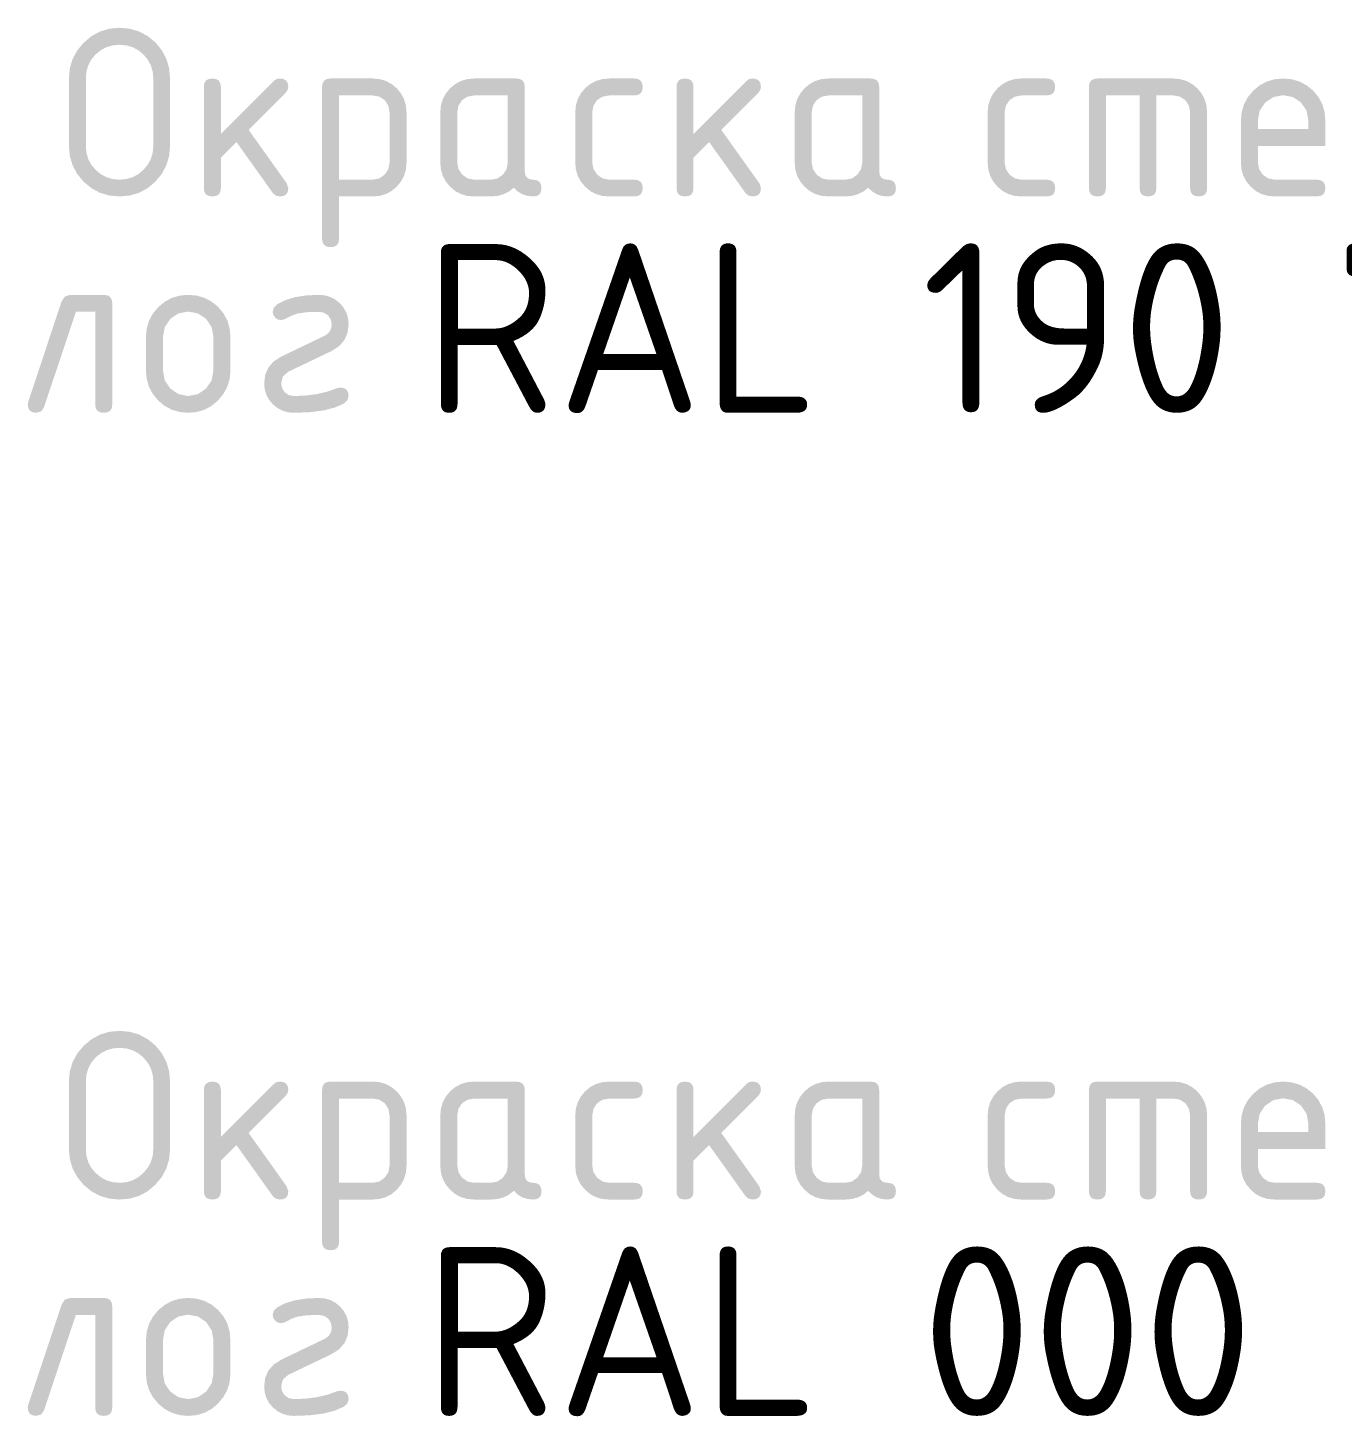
# Model space of a CAD drawing. Header units: millimetres. Extents: x 0 to 1189, y 0 to 841.
# Drawn here: x 1013.05 to 1036.64, y 530.24 to 555.15 of the extents above; entities that cross this region are included whole.
import ezdxf

# ---------------------------------------------------------------- set-up
doc = ezdxf.new("R2010")
doc.units = ezdxf.units.MM

msp = doc.modelspace()

# ---------------------------------------------------------------- hatches: boundary and pattern name
h = msp.add_hatch(color=7)
h.paths.add_polyline_path([(1015.302359, 553.033841), (1015.302359, 554.24431), (1015.291206, 554.366473), (1015.25778, 554.479128), (1015.202133, 554.582274), (1015.124317, 554.675912), (1015.03322, 554.751411), (1014.931323, 554.805723), (1014.818987, 554.838537), (1014.696574, 554.849544), (1014.574411, 554.838537), (1014.461756, 554.805723), (1014.35861, 554.751411), (1014.264972, 554.675912), (1014.187845, 554.582274), (1014.133714, 554.479128), (1014.101804, 554.366473), (1014.09134, 554.24431), (1014.09134, 553.033841), (1014.101804, 552.911428), (1014.133714, 552.799092), (1014.187845, 552.697195), (1014.264972, 552.606098), (1014.35861, 552.528282), (1014.461756, 552.472635), (1014.574411, 552.439209), (1014.696574, 552.428056), (1014.818987, 552.439209), (1014.931323, 552.472635), (1015.03322, 552.528282), (1015.124317, 552.606098), (1015.202133, 552.697195), (1015.25778, 552.799092), (1015.291206, 552.911428)])
h.paths.add_polyline_path([(1015.602772, 553.033841), (1015.586123, 552.852707), (1015.536144, 552.684853), (1015.452781, 552.530539), (1015.335984, 552.390022), (1015.198016, 552.274146), (1015.045011, 552.192273), (1014.877639, 552.14368), (1014.696574, 552.127643), (1014.51413, 552.14368), (1014.346621, 552.192273), (1014.193271, 552.274146), (1014.053306, 552.390022), (1013.936741, 552.530539), (1013.853352, 552.684853), (1013.803243, 552.852707), (1013.786517, 553.033841), (1013.786517, 554.24431), (1013.803243, 554.427064), (1013.853352, 554.594676), (1013.936741, 554.747923), (1014.053306, 554.887578), (1014.193271, 555.004376), (1014.346621, 555.087738), (1014.51413, 555.137718), (1014.696574, 555.154366), (1014.877708, 555.137787), (1015.045562, 555.08829), (1015.199876, 555.006236), (1015.340393, 554.891988), (1015.454641, 554.751411), (1015.536695, 554.596674), (1015.586192, 554.427675), (1015.602772, 554.24431)])
h = msp.add_hatch(color=7)
h.dxf.hatch_style = 2
h.paths.add_polyline_path([(1016.513951, 553.249366), (1017.466451, 554.201866), (1017.51296, 554.23425), (1017.572284, 554.24431), (1017.639162, 554.234862), (1017.686868, 554.206758), (1017.715454, 554.160362), (1017.724971, 554.096033), (1017.712707, 554.038362), (1017.678118, 553.9902), (1017.013352, 553.321576), (1017.695205, 552.364666), (1017.724971, 552.27592), (1017.715454, 552.209731), (1017.686868, 552.163541), (1017.639162, 552.136471), (1017.572284, 552.127643), (1017.499386, 552.143422), (1017.445505, 552.191033), (1016.793417, 553.105499), (1016.513951, 552.822175), (1016.513951, 552.27592), (1016.504443, 552.209731), (1016.475917, 552.163541), (1016.428375, 552.136471), (1016.361816, 552.127643), (1016.294938, 552.136471), (1016.247232, 552.163541), (1016.218646, 552.209731), (1016.209129, 552.27592), (1016.209129, 554.096033), (1016.218646, 554.160362), (1016.247232, 554.206758), (1016.294938, 554.234862), (1016.361816, 554.24431), (1016.428375, 554.234862), (1016.475917, 554.206758), (1016.504443, 554.160362), (1016.513951, 554.096033)])
h = msp.add_hatch(color=7)
h.paths.add_polyline_path([(1018.331033, 554.096033), (1018.34055, 554.160362), (1018.369136, 554.206758), (1018.416842, 554.234862), (1018.48372, 554.24431), (1019.241089, 554.24431), (1019.363502, 554.233225), (1019.475838, 554.200282), (1019.577736, 554.145944), (1019.668833, 554.070677), (1019.746649, 553.97704), (1019.802296, 553.873893), (1019.835722, 553.761239), (1019.846875, 553.639076), (1019.846875, 552.732878), (1019.835722, 552.610715), (1019.802296, 552.49806), (1019.746649, 552.394914), (1019.668833, 552.301276), (1019.577736, 552.224149), (1019.475838, 552.170018), (1019.363502, 552.138108), (1019.241089, 552.127643), (1018.635855, 552.127643), (1018.635855, 551.365864), (1018.626347, 551.301535), (1018.597821, 551.255138), (1018.550279, 551.227035), (1018.48372, 551.217587), (1018.416842, 551.227035), (1018.369136, 551.255138), (1018.34055, 551.301535), (1018.331033, 551.365864)])
h.paths.add_polyline_path([(1018.635855, 553.939488), (1018.635855, 552.428056), (1019.241089, 552.428056), (1019.356638, 552.45038), (1019.452756, 552.517353), (1019.519729, 552.615607), (1019.542053, 552.732878), (1019.542053, 553.639076), (1019.52028, 553.756347), (1019.457166, 553.854601), (1019.358843, 553.919369), (1019.241089, 553.939488)])
h = msp.add_hatch(color=7)
h.paths.add_polyline_path([(1021.663957, 553.939488), (1021.058723, 553.939488), (1020.940969, 553.917715), (1020.842646, 553.854601), (1020.779532, 553.756347), (1020.757759, 553.639076), (1020.757759, 552.732878), (1020.780083, 552.61726), (1020.847056, 552.517353), (1020.944828, 552.45038), (1021.058723, 552.428056), (1021.362993, 552.428056), (1021.478542, 552.45038), (1021.57466, 552.517353), (1021.641633, 552.615607), (1021.663957, 552.732878)])
h.paths.add_polyline_path([(1022.269191, 552.27592), (1022.259743, 552.209731), (1022.23164, 552.163541), (1022.185243, 552.136471), (1022.120915, 552.127643), (1022.018518, 552.137221), (1021.926818, 552.166228), (1021.84535, 552.21508), (1021.773649, 552.284189), (1021.683982, 552.21508), (1021.585891, 552.166228), (1021.479016, 552.137221), (1021.362993, 552.127643), (1021.058723, 552.127643), (1020.93631, 552.138108), (1020.823974, 552.170018), (1020.722077, 552.224149), (1020.63098, 552.301276), (1020.553164, 552.394294), (1020.497517, 552.496406), (1020.464091, 552.608854), (1020.452937, 552.732878), (1020.452937, 553.639076), (1020.464091, 553.761239), (1020.497517, 553.873893), (1020.553164, 553.97704), (1020.63098, 554.070677), (1020.722077, 554.145944), (1020.823974, 554.200282), (1020.93631, 554.233225), (1021.058723, 554.24431), (1021.816092, 554.24431), (1021.88297, 554.234862), (1021.930676, 554.206758), (1021.959262, 554.160362), (1021.968779, 554.096033), (1021.968779, 552.580742), (1021.978288, 552.513864), (1022.006813, 552.466158), (1022.054355, 552.437573), (1022.120915, 552.428056), (1022.185243, 552.418547), (1022.23164, 552.390022), (1022.259743, 552.34248)])
h = msp.add_hatch(color=7)
h.dxf.hatch_style = 2
h.paths.add_polyline_path([(1023.180371, 553.639076), (1023.180371, 552.732878), (1023.202695, 552.61726), (1023.269668, 552.517353), (1023.367439, 552.45038), (1023.481334, 552.428056), (1023.933882, 552.428056), (1024.00076, 552.418547), (1024.048466, 552.390022), (1024.077052, 552.34248), (1024.086569, 552.27592), (1024.077052, 552.209731), (1024.048466, 552.163541), (1024.00076, 552.136471), (1023.933882, 552.127643), (1023.481334, 552.127643), (1023.358921, 552.138108), (1023.246585, 552.170018), (1023.144688, 552.224149), (1023.053591, 552.301276), (1022.975775, 552.394294), (1022.920128, 552.496406), (1022.886702, 552.608854), (1022.875549, 552.732878), (1022.875549, 553.639076), (1022.886702, 553.761239), (1022.920128, 553.873893), (1022.975775, 553.97704), (1023.053591, 554.070677), (1023.144688, 554.145944), (1023.246585, 554.200282), (1023.358921, 554.233225), (1023.481334, 554.24431), (1023.933882, 554.24431), (1024.00076, 554.234802), (1024.048466, 554.206276), (1024.077052, 554.158734), (1024.086569, 554.092175), (1024.077052, 554.025297), (1024.048466, 553.977591), (1024.00076, 553.949005), (1023.933882, 553.939488), (1023.481334, 553.939488), (1023.363581, 553.917715), (1023.265258, 553.854601), (1023.202144, 553.756347)])
h = msp.add_hatch(color=7)
h.dxf.hatch_style = 2
h.paths.add_polyline_path([(1024.997332, 553.249366), (1025.949832, 554.201866), (1025.996341, 554.23425), (1026.055665, 554.24431), (1026.122543, 554.234862), (1026.170249, 554.206758), (1026.198835, 554.160362), (1026.208352, 554.096033), (1026.196087, 554.038362), (1026.161498, 553.9902), (1025.496733, 553.321576), (1026.178586, 552.364666), (1026.208352, 552.27592), (1026.198835, 552.209731), (1026.170249, 552.163541), (1026.122543, 552.136471), (1026.055665, 552.127643), (1025.982767, 552.143422), (1025.928886, 552.191033), (1025.276798, 553.105499), (1024.997332, 552.822175), (1024.997332, 552.27592), (1024.987823, 552.209731), (1024.959298, 552.163541), (1024.911756, 552.136471), (1024.845196, 552.127643), (1024.778319, 552.136471), (1024.730613, 552.163541), (1024.702027, 552.209731), (1024.69251, 552.27592), (1024.69251, 554.096033), (1024.702027, 554.160362), (1024.730613, 554.206758), (1024.778319, 554.234862), (1024.845196, 554.24431), (1024.911756, 554.234862), (1024.959298, 554.206758), (1024.987823, 554.160362), (1024.997332, 554.096033)])
h = msp.add_hatch(color=7)
h.paths.add_polyline_path([(1028.025434, 553.939488), (1027.420199, 553.939488), (1027.302446, 553.917715), (1027.204123, 553.854601), (1027.141009, 553.756347), (1027.119236, 553.639076), (1027.119236, 552.732878), (1027.14156, 552.61726), (1027.208533, 552.517353), (1027.306305, 552.45038), (1027.420199, 552.428056), (1027.72447, 552.428056), (1027.840019, 552.45038), (1027.936137, 552.517353), (1028.00311, 552.615607), (1028.025434, 552.732878)])
h.paths.add_polyline_path([(1028.630668, 552.27592), (1028.62122, 552.209731), (1028.593117, 552.163541), (1028.54672, 552.136471), (1028.482391, 552.127643), (1028.379994, 552.137221), (1028.288295, 552.166228), (1028.206827, 552.21508), (1028.135126, 552.284189), (1028.045458, 552.21508), (1027.947368, 552.166228), (1027.840492, 552.137221), (1027.72447, 552.127643), (1027.420199, 552.127643), (1027.297787, 552.138108), (1027.185451, 552.170018), (1027.083553, 552.224149), (1026.992456, 552.301276), (1026.91464, 552.394294), (1026.858993, 552.496406), (1026.825567, 552.608854), (1026.814414, 552.732878), (1026.814414, 553.639076), (1026.825567, 553.761239), (1026.858993, 553.873893), (1026.91464, 553.97704), (1026.992456, 554.070677), (1027.083553, 554.145944), (1027.185451, 554.200282), (1027.297787, 554.233225), (1027.420199, 554.24431), (1028.177569, 554.24431), (1028.244447, 554.234862), (1028.292153, 554.206758), (1028.320739, 554.160362), (1028.330256, 554.096033), (1028.330256, 552.580742), (1028.339764, 552.513864), (1028.36829, 552.466158), (1028.415832, 552.437573), (1028.482391, 552.428056), (1028.54672, 552.418547), (1028.593117, 552.390022), (1028.62122, 552.34248)])
h = msp.add_hatch(color=7)
h.dxf.hatch_style = 2
h.paths.add_polyline_path([(1030.582607, 553.639076), (1030.582607, 552.732878), (1030.604932, 552.61726), (1030.671904, 552.517353), (1030.769676, 552.45038), (1030.883571, 552.428056), (1031.336119, 552.428056), (1031.402997, 552.418547), (1031.450702, 552.390022), (1031.479288, 552.34248), (1031.488805, 552.27592), (1031.479288, 552.209731), (1031.450702, 552.163541), (1031.402997, 552.136471), (1031.336119, 552.127643), (1030.883571, 552.127643), (1030.761158, 552.138108), (1030.648822, 552.170018), (1030.546925, 552.224149), (1030.455828, 552.301276), (1030.378012, 552.394294), (1030.322365, 552.496406), (1030.288939, 552.608854), (1030.277785, 552.732878), (1030.277785, 553.639076), (1030.288939, 553.761239), (1030.322365, 553.873893), (1030.378012, 553.97704), (1030.455828, 554.070677), (1030.546925, 554.145944), (1030.648822, 554.200282), (1030.761158, 554.233225), (1030.883571, 554.24431), (1031.336119, 554.24431), (1031.402997, 554.234802), (1031.450702, 554.206276), (1031.479288, 554.158734), (1031.488805, 554.092175), (1031.479288, 554.025297), (1031.450702, 553.977591), (1031.402997, 553.949005), (1031.336119, 553.939488), (1030.883571, 553.939488), (1030.765817, 553.917715), (1030.667494, 553.854601), (1030.60438, 553.756347)])
h = msp.add_hatch(color=7)
h.dxf.hatch_style = 2
h.paths.add_polyline_path([(1032.247433, 554.24431), (1033.610588, 554.24431), (1033.732062, 554.233225), (1033.843201, 554.200282), (1033.944832, 554.145944), (1034.03778, 554.070677), (1034.115596, 553.97704), (1034.171243, 553.873893), (1034.204669, 553.761239), (1034.215823, 553.639076), (1034.215823, 552.27592), (1034.206306, 552.209731), (1034.17772, 552.163541), (1034.130014, 552.136471), (1034.063136, 552.127643), (1033.996577, 552.136471), (1033.949035, 552.163541), (1033.920509, 552.209731), (1033.911001, 552.27592), (1033.911001, 553.639076), (1033.889228, 553.756347), (1033.826114, 553.854601), (1033.727859, 553.919369), (1033.610588, 553.939488), (1033.305766, 553.939488), (1033.305766, 552.27592), (1033.296249, 552.209731), (1033.267664, 552.163541), (1033.219958, 552.136471), (1033.15308, 552.127643), (1033.088984, 552.136471), (1033.042561, 552.163541), (1033.014328, 552.209731), (1033.004803, 552.27592), (1033.004803, 553.939488), (1032.399568, 553.939488), (1032.399568, 552.27592), (1032.39006, 552.209731), (1032.361535, 552.163541), (1032.313992, 552.136471), (1032.247433, 552.127643), (1032.180555, 552.136471), (1032.132849, 552.163541), (1032.104263, 552.209731), (1032.094746, 552.27592), (1032.094746, 554.096033), (1032.104263, 554.160362), (1032.132849, 554.206758), (1032.180555, 554.234862)])
h = msp.add_hatch(color=7)
h.paths.add_polyline_path([(1035.580222, 553.943898), (1035.405211, 553.911583), (1035.258312, 553.812708), (1035.159438, 553.66581), (1035.127123, 553.490799), (1035.127123, 553.338112), (1036.033321, 553.338112), (1036.033321, 553.490799), (1036.001006, 553.66581), (1035.902132, 553.812708), (1035.755233, 553.911583)])
h.paths.add_polyline_path([(1035.127123, 553.033841), (1035.127123, 552.732878), (1035.149447, 552.61726), (1035.21642, 552.517353), (1035.314192, 552.45038), (1035.428086, 552.428056), (1036.185456, 552.428056), (1036.252334, 552.418547), (1036.30004, 552.390022), (1036.328626, 552.34248), (1036.338143, 552.27592), (1036.328626, 552.209731), (1036.30004, 552.163541), (1036.252334, 552.136471), (1036.185456, 552.127643), (1035.428086, 552.127643), (1035.305674, 552.138108), (1035.193338, 552.170018), (1035.09144, 552.224149), (1035.000343, 552.301276), (1034.922527, 552.394294), (1034.86688, 552.496406), (1034.833454, 552.608854), (1034.822301, 552.732878), (1034.822301, 553.486389), (1034.8359, 553.638895), (1034.87694, 553.779153), (1034.945782, 553.907526), (1035.042787, 554.024375), (1035.159317, 554.121062), (1035.287527, 554.18974), (1035.427725, 554.230719), (1035.580222, 554.24431), (1035.732719, 554.230779), (1035.872917, 554.190222), (1036.001126, 554.12269), (1036.117657, 554.028234), (1036.214662, 553.911703), (1036.283504, 553.783494), (1036.324543, 553.643296), (1036.338143, 553.490799), (1036.338143, 553.033841)])
h = msp.add_hatch(color=7)
h.dxf.hatch_style = 2
h.paths.add_polyline_path([(1013.806552, 550.361982), (1014.411786, 550.361982), (1014.478664, 550.352534), (1014.52637, 550.324431), (1014.554955, 550.278034), (1014.564473, 550.213705), (1014.564473, 548.393592), (1014.554955, 548.327404), (1014.52637, 548.281213), (1014.478664, 548.254144), (1014.411786, 548.245316), (1014.345227, 548.254144), (1014.297684, 548.281213), (1014.269159, 548.327404), (1014.25965, 548.393592), (1014.25965, 550.05716), (1013.912385, 550.05716), (1013.340775, 548.346739), (1013.290063, 548.270603), (1013.201317, 548.245316), (1013.134439, 548.254824), (1013.086733, 548.283349), (1013.058148, 548.330892), (1013.04863, 548.397451), (1013.05745, 548.444304), (1013.654416, 550.239061), (1013.714361, 550.332354)])
h = msp.add_hatch(color=7)
h.paths.add_polyline_path([(1015.170166, 548.998827), (1015.170166, 549.604061), (1015.183765, 549.756567), (1015.224805, 549.896825), (1015.293646, 550.025198), (1015.390652, 550.142047), (1015.507182, 550.238734), (1015.635391, 550.307412), (1015.775589, 550.348391), (1015.928087, 550.361982), (1016.080584, 550.348452), (1016.220782, 550.307894), (1016.348991, 550.240362), (1016.465521, 550.145906), (1016.562527, 550.029307), (1016.631368, 549.900615), (1016.672408, 549.759108), (1016.686008, 549.604061), (1016.686008, 548.998827), (1016.671728, 548.84887), (1016.629232, 548.709921), (1016.559039, 548.582031), (1016.461663, 548.46525), (1016.346743, 548.368564), (1016.218646, 548.299886), (1016.078663, 548.258906), (1015.928087, 548.245316), (1015.775589, 548.258906), (1015.635391, 548.299886), (1015.507182, 548.368564), (1015.390652, 548.46525), (1015.293646, 548.582031), (1015.224805, 548.709921), (1015.183765, 548.84887)])
h.paths.add_polyline_path([(1016.381185, 549.003237), (1016.381185, 549.608471), (1016.34887, 549.782035), (1016.249996, 549.930381), (1016.103097, 550.029255), (1015.928087, 550.06157), (1015.753076, 550.029255), (1015.606177, 549.930381), (1015.507303, 549.782035), (1015.474988, 549.608471), (1015.474988, 549.003237), (1015.507303, 548.826365), (1015.606177, 548.681327), (1015.753076, 548.580248), (1015.928087, 548.545728), (1016.103097, 548.580248), (1016.249996, 548.681327), (1016.34887, 548.827812)])
h = msp.add_hatch(color=7)
h.dxf.hatch_style = 2
h.paths.add_polyline_path([(1018.654856, 548.698415), (1018.721734, 548.688897), (1018.76944, 548.660312), (1018.798025, 548.612606), (1018.807543, 548.545728), (1018.78577, 548.470142), (1018.722655, 548.41068), (1018.556869, 548.338333), (1018.351343, 548.286657), (1018.106026, 548.255651), (1017.820867, 548.245316), (1017.716291, 548.254824), (1017.618847, 548.283349), (1017.529257, 548.330892), (1017.448246, 548.397451), (1017.379137, 548.478531), (1017.330286, 548.568603), (1017.301278, 548.667357), (1017.291701, 548.774482), (1017.310804, 548.928306), (1017.368044, 549.059598), (1017.463318, 549.167947), (1017.596523, 549.252937), (1018.379799, 549.629417), (1018.432957, 549.665384), (1018.471439, 549.710446), (1018.494831, 549.765843), (1018.50272, 549.832816), (1018.486735, 549.919494), (1018.439331, 549.99377), (1018.363401, 550.041382), (1018.278376, 550.05716), (1018.05224, 550.050339), (1017.893076, 550.027395), (1017.785107, 549.989498), (1017.664322, 549.925971), (1017.596523, 549.908883), (1017.538852, 549.918943), (1017.490689, 549.951327), (1017.454929, 550.00259), (1017.444387, 550.05716), (1017.463955, 550.132814), (1017.524865, 550.192759), (1017.671591, 550.267337), (1017.84581, 550.320159), (1018.047933, 550.351587), (1018.278376, 550.361982), (1018.382952, 550.352474), (1018.480396, 550.323948), (1018.569986, 550.276406), (1018.650997, 550.209847), (1018.720106, 550.127139), (1018.768957, 550.037248), (1018.797965, 549.939398), (1018.807543, 549.832816), (1018.788439, 549.678992), (1018.731199, 549.547699), (1018.635925, 549.439351), (1018.50272, 549.354361), (1017.723853, 548.981739), (1017.628355, 548.898988), (1017.596523, 548.774482), (1017.612508, 548.687804), (1017.659912, 548.613527), (1017.734189, 548.563711), (1017.820867, 548.545728), (1018.036065, 548.554504), (1018.236897, 548.580799), (1018.423466, 548.62456), (1018.595876, 548.685737)])
h = msp.add_hatch(color=7)
h.paths.add_polyline_path([(1015.302359, 535.034022), (1015.302359, 536.244491), (1015.291206, 536.366654), (1015.25778, 536.479308), (1015.202133, 536.582455), (1015.124317, 536.676092), (1015.03322, 536.751591), (1014.931323, 536.805903), (1014.818987, 536.838718), (1014.696574, 536.849725), (1014.574411, 536.838718), (1014.461756, 536.805903), (1014.35861, 536.751591), (1014.264972, 536.676092), (1014.187845, 536.582455), (1014.133714, 536.479308), (1014.101804, 536.366654), (1014.09134, 536.244491), (1014.09134, 535.034022), (1014.101804, 534.911609), (1014.133714, 534.799273), (1014.187845, 534.697376), (1014.264972, 534.606279), (1014.35861, 534.528463), (1014.461756, 534.472816), (1014.574411, 534.43939), (1014.696574, 534.428236), (1014.818987, 534.43939), (1014.931323, 534.472816), (1015.03322, 534.528463), (1015.124317, 534.606279), (1015.202133, 534.697376), (1015.25778, 534.799273), (1015.291206, 534.911609)])
h.paths.add_polyline_path([(1015.602772, 535.034022), (1015.586123, 534.852887), (1015.536144, 534.685034), (1015.452781, 534.530719), (1015.335984, 534.390202), (1015.198016, 534.274327), (1015.045011, 534.192454), (1014.877639, 534.143861), (1014.696574, 534.127824), (1014.51413, 534.143861), (1014.346621, 534.192454), (1014.193271, 534.274327), (1014.053306, 534.390202), (1013.936741, 534.530719), (1013.853352, 534.685034), (1013.803243, 534.852887), (1013.786517, 535.034022), (1013.786517, 536.244491), (1013.803243, 536.427244), (1013.853352, 536.594857), (1013.936741, 536.748103), (1014.053306, 536.887759), (1014.193271, 537.004556), (1014.346621, 537.087919), (1014.51413, 537.137899), (1014.696574, 537.154547), (1014.877708, 537.137968), (1015.045562, 537.08847), (1015.199876, 537.006417), (1015.340393, 536.892169), (1015.454641, 536.751591), (1015.536695, 536.596855), (1015.586192, 536.427856), (1015.602772, 536.244491)])
h = msp.add_hatch(color=7)
h.dxf.hatch_style = 2
h.paths.add_polyline_path([(1016.513951, 535.249547), (1017.466451, 536.202047), (1017.51296, 536.234431), (1017.572284, 536.244491), (1017.639162, 536.235042), (1017.686868, 536.206939), (1017.715454, 536.160542), (1017.724971, 536.096214), (1017.712707, 536.038543), (1017.678118, 535.99038), (1017.013352, 535.321756), (1017.695205, 534.364847), (1017.724971, 534.276101), (1017.715454, 534.209912), (1017.686868, 534.163722), (1017.639162, 534.136652), (1017.572284, 534.127824), (1017.499386, 534.143603), (1017.445505, 534.191214), (1016.793417, 535.10568), (1016.513951, 534.822355), (1016.513951, 534.276101), (1016.504443, 534.209912), (1016.475917, 534.163722), (1016.428375, 534.136652), (1016.361816, 534.127824), (1016.294938, 534.136652), (1016.247232, 534.163722), (1016.218646, 534.209912), (1016.209129, 534.276101), (1016.209129, 536.096214), (1016.218646, 536.160542), (1016.247232, 536.206939), (1016.294938, 536.235042), (1016.361816, 536.244491), (1016.428375, 536.235042), (1016.475917, 536.206939), (1016.504443, 536.160542), (1016.513951, 536.096214)])
h = msp.add_hatch(color=7)
h.paths.add_polyline_path([(1018.331033, 536.096214), (1018.34055, 536.160542), (1018.369136, 536.206939), (1018.416842, 536.235042), (1018.48372, 536.244491), (1019.241089, 536.244491), (1019.363502, 536.233406), (1019.475838, 536.200462), (1019.577736, 536.146125), (1019.668833, 536.070858), (1019.746649, 535.97722), (1019.802296, 535.874074), (1019.835722, 535.761419), (1019.846875, 535.639256), (1019.846875, 534.733058), (1019.835722, 534.610895), (1019.802296, 534.498241), (1019.746649, 534.395094), (1019.668833, 534.301457), (1019.577736, 534.22433), (1019.475838, 534.170199), (1019.363502, 534.138288), (1019.241089, 534.127824), (1018.635855, 534.127824), (1018.635855, 533.366044), (1018.626347, 533.301716), (1018.597821, 533.255319), (1018.550279, 533.227216), (1018.48372, 533.217768), (1018.416842, 533.227216), (1018.369136, 533.255319), (1018.34055, 533.301716), (1018.331033, 533.366044)])
h.paths.add_polyline_path([(1018.635855, 535.939669), (1018.635855, 534.428236), (1019.241089, 534.428236), (1019.356638, 534.450561), (1019.452756, 534.517533), (1019.519729, 534.615787), (1019.542053, 534.733058), (1019.542053, 535.639256), (1019.52028, 535.756527), (1019.457166, 535.854781), (1019.358843, 535.919549), (1019.241089, 535.939669)])
h = msp.add_hatch(color=7)
h.paths.add_polyline_path([(1021.663957, 535.939669), (1021.058723, 535.939669), (1020.940969, 535.917896), (1020.842646, 535.854781), (1020.779532, 535.756527), (1020.757759, 535.639256), (1020.757759, 534.733058), (1020.780083, 534.617441), (1020.847056, 534.517533), (1020.944828, 534.450561), (1021.058723, 534.428236), (1021.362993, 534.428236), (1021.478542, 534.450561), (1021.57466, 534.517533), (1021.641633, 534.615787), (1021.663957, 534.733058)])
h.paths.add_polyline_path([(1022.269191, 534.276101), (1022.259743, 534.209912), (1022.23164, 534.163722), (1022.185243, 534.136652), (1022.120915, 534.127824), (1022.018518, 534.137401), (1021.926818, 534.166409), (1021.84535, 534.21526), (1021.773649, 534.284369), (1021.683982, 534.21526), (1021.585891, 534.166409), (1021.479016, 534.137401), (1021.362993, 534.127824), (1021.058723, 534.127824), (1020.93631, 534.138288), (1020.823974, 534.170199), (1020.722077, 534.22433), (1020.63098, 534.301457), (1020.553164, 534.394474), (1020.497517, 534.496587), (1020.464091, 534.609035), (1020.452937, 534.733058), (1020.452937, 535.639256), (1020.464091, 535.761419), (1020.497517, 535.874074), (1020.553164, 535.97722), (1020.63098, 536.070858), (1020.722077, 536.146125), (1020.823974, 536.200462), (1020.93631, 536.233406), (1021.058723, 536.244491), (1021.816092, 536.244491), (1021.88297, 536.235042), (1021.930676, 536.206939), (1021.959262, 536.160542), (1021.968779, 536.096214), (1021.968779, 534.580923), (1021.978288, 534.514045), (1022.006813, 534.466339), (1022.054355, 534.437753), (1022.120915, 534.428236), (1022.185243, 534.418728), (1022.23164, 534.390202), (1022.259743, 534.34266)])
h = msp.add_hatch(color=7)
h.dxf.hatch_style = 2
h.paths.add_polyline_path([(1023.180371, 535.639256), (1023.180371, 534.733058), (1023.202695, 534.617441), (1023.269668, 534.517533), (1023.367439, 534.450561), (1023.481334, 534.428236), (1023.933882, 534.428236), (1024.00076, 534.418728), (1024.048466, 534.390202), (1024.077052, 534.34266), (1024.086569, 534.276101), (1024.077052, 534.209912), (1024.048466, 534.163722), (1024.00076, 534.136652), (1023.933882, 534.127824), (1023.481334, 534.127824), (1023.358921, 534.138288), (1023.246585, 534.170199), (1023.144688, 534.22433), (1023.053591, 534.301457), (1022.975775, 534.394474), (1022.920128, 534.496587), (1022.886702, 534.609035), (1022.875549, 534.733058), (1022.875549, 535.639256), (1022.886702, 535.761419), (1022.920128, 535.874074), (1022.975775, 535.97722), (1023.053591, 536.070858), (1023.144688, 536.146125), (1023.246585, 536.200462), (1023.358921, 536.233406), (1023.481334, 536.244491), (1023.933882, 536.244491), (1024.00076, 536.234982), (1024.048466, 536.206457), (1024.077052, 536.158914), (1024.086569, 536.092355), (1024.077052, 536.025477), (1024.048466, 535.977771), (1024.00076, 535.949186), (1023.933882, 535.939669), (1023.481334, 535.939669), (1023.363581, 535.917896), (1023.265258, 535.854781), (1023.202144, 535.756527)])
h = msp.add_hatch(color=7)
h.dxf.hatch_style = 2
h.paths.add_polyline_path([(1024.997332, 535.249547), (1025.949832, 536.202047), (1025.996341, 536.234431), (1026.055665, 536.244491), (1026.122543, 536.235042), (1026.170249, 536.206939), (1026.198835, 536.160542), (1026.208352, 536.096214), (1026.196087, 536.038543), (1026.161498, 535.99038), (1025.496733, 535.321756), (1026.178586, 534.364847), (1026.208352, 534.276101), (1026.198835, 534.209912), (1026.170249, 534.163722), (1026.122543, 534.136652), (1026.055665, 534.127824), (1025.982767, 534.143603), (1025.928886, 534.191214), (1025.276798, 535.10568), (1024.997332, 534.822355), (1024.997332, 534.276101), (1024.987823, 534.209912), (1024.959298, 534.163722), (1024.911756, 534.136652), (1024.845196, 534.127824), (1024.778319, 534.136652), (1024.730613, 534.163722), (1024.702027, 534.209912), (1024.69251, 534.276101), (1024.69251, 536.096214), (1024.702027, 536.160542), (1024.730613, 536.206939), (1024.778319, 536.235042), (1024.845196, 536.244491), (1024.911756, 536.235042), (1024.959298, 536.206939), (1024.987823, 536.160542), (1024.997332, 536.096214)])
h = msp.add_hatch(color=7)
h.paths.add_polyline_path([(1028.025434, 535.939669), (1027.420199, 535.939669), (1027.302446, 535.917896), (1027.204123, 535.854781), (1027.141009, 535.756527), (1027.119236, 535.639256), (1027.119236, 534.733058), (1027.14156, 534.617441), (1027.208533, 534.517533), (1027.306305, 534.450561), (1027.420199, 534.428236), (1027.72447, 534.428236), (1027.840019, 534.450561), (1027.936137, 534.517533), (1028.00311, 534.615787), (1028.025434, 534.733058)])
h.paths.add_polyline_path([(1028.630668, 534.276101), (1028.62122, 534.209912), (1028.593117, 534.163722), (1028.54672, 534.136652), (1028.482391, 534.127824), (1028.379994, 534.137401), (1028.288295, 534.166409), (1028.206827, 534.21526), (1028.135126, 534.284369), (1028.045458, 534.21526), (1027.947368, 534.166409), (1027.840492, 534.137401), (1027.72447, 534.127824), (1027.420199, 534.127824), (1027.297787, 534.138288), (1027.185451, 534.170199), (1027.083553, 534.22433), (1026.992456, 534.301457), (1026.91464, 534.394474), (1026.858993, 534.496587), (1026.825567, 534.609035), (1026.814414, 534.733058), (1026.814414, 535.639256), (1026.825567, 535.761419), (1026.858993, 535.874074), (1026.91464, 535.97722), (1026.992456, 536.070858), (1027.083553, 536.146125), (1027.185451, 536.200462), (1027.297787, 536.233406), (1027.420199, 536.244491), (1028.177569, 536.244491), (1028.244447, 536.235042), (1028.292153, 536.206939), (1028.320739, 536.160542), (1028.330256, 536.096214), (1028.330256, 534.580923), (1028.339764, 534.514045), (1028.36829, 534.466339), (1028.415832, 534.437753), (1028.482391, 534.428236), (1028.54672, 534.418728), (1028.593117, 534.390202), (1028.62122, 534.34266)])
h = msp.add_hatch(color=7)
h.dxf.hatch_style = 2
h.paths.add_polyline_path([(1030.582607, 535.639256), (1030.582607, 534.733058), (1030.604932, 534.617441), (1030.671904, 534.517533), (1030.769676, 534.450561), (1030.883571, 534.428236), (1031.336119, 534.428236), (1031.402997, 534.418728), (1031.450702, 534.390202), (1031.479288, 534.34266), (1031.488805, 534.276101), (1031.479288, 534.209912), (1031.450702, 534.163722), (1031.402997, 534.136652), (1031.336119, 534.127824), (1030.883571, 534.127824), (1030.761158, 534.138288), (1030.648822, 534.170199), (1030.546925, 534.22433), (1030.455828, 534.301457), (1030.378012, 534.394474), (1030.322365, 534.496587), (1030.288939, 534.609035), (1030.277785, 534.733058), (1030.277785, 535.639256), (1030.288939, 535.761419), (1030.322365, 535.874074), (1030.378012, 535.97722), (1030.455828, 536.070858), (1030.546925, 536.146125), (1030.648822, 536.200462), (1030.761158, 536.233406), (1030.883571, 536.244491), (1031.336119, 536.244491), (1031.402997, 536.234982), (1031.450702, 536.206457), (1031.479288, 536.158914), (1031.488805, 536.092355), (1031.479288, 536.025477), (1031.450702, 535.977771), (1031.402997, 535.949186), (1031.336119, 535.939669), (1030.883571, 535.939669), (1030.765817, 535.917896), (1030.667494, 535.854781), (1030.60438, 535.756527)])
h = msp.add_hatch(color=7)
h.dxf.hatch_style = 2
h.paths.add_polyline_path([(1032.247433, 536.244491), (1033.610588, 536.244491), (1033.732062, 536.233406), (1033.843201, 536.200462), (1033.944832, 536.146125), (1034.03778, 536.070858), (1034.115596, 535.97722), (1034.171243, 535.874074), (1034.204669, 535.761419), (1034.215823, 535.639256), (1034.215823, 534.276101), (1034.206306, 534.209912), (1034.17772, 534.163722), (1034.130014, 534.136652), (1034.063136, 534.127824), (1033.996577, 534.136652), (1033.949035, 534.163722), (1033.920509, 534.209912), (1033.911001, 534.276101), (1033.911001, 535.639256), (1033.889228, 535.756527), (1033.826114, 535.854781), (1033.727859, 535.919549), (1033.610588, 535.939669), (1033.305766, 535.939669), (1033.305766, 534.276101), (1033.296249, 534.209912), (1033.267664, 534.163722), (1033.219958, 534.136652), (1033.15308, 534.127824), (1033.088984, 534.136652), (1033.042561, 534.163722), (1033.014328, 534.209912), (1033.004803, 534.276101), (1033.004803, 535.939669), (1032.399568, 535.939669), (1032.399568, 534.276101), (1032.39006, 534.209912), (1032.361535, 534.163722), (1032.313992, 534.136652), (1032.247433, 534.127824), (1032.180555, 534.136652), (1032.132849, 534.163722), (1032.104263, 534.209912), (1032.094746, 534.276101), (1032.094746, 536.096214), (1032.104263, 536.160542), (1032.132849, 536.206939), (1032.180555, 536.235042)])
h = msp.add_hatch(color=7)
h.paths.add_polyline_path([(1035.580222, 535.944078), (1035.405211, 535.911763), (1035.258312, 535.812889), (1035.159438, 535.66599), (1035.127123, 535.490979), (1035.127123, 535.338293), (1036.033321, 535.338293), (1036.033321, 535.490979), (1036.001006, 535.66599), (1035.902132, 535.812889), (1035.755233, 535.911763)])
h.paths.add_polyline_path([(1035.127123, 535.034022), (1035.127123, 534.733058), (1035.149447, 534.617441), (1035.21642, 534.517533), (1035.314192, 534.450561), (1035.428086, 534.428236), (1036.185456, 534.428236), (1036.252334, 534.418728), (1036.30004, 534.390202), (1036.328626, 534.34266), (1036.338143, 534.276101), (1036.328626, 534.209912), (1036.30004, 534.163722), (1036.252334, 534.136652), (1036.185456, 534.127824), (1035.428086, 534.127824), (1035.305674, 534.138288), (1035.193338, 534.170199), (1035.09144, 534.22433), (1035.000343, 534.301457), (1034.922527, 534.394474), (1034.86688, 534.496587), (1034.833454, 534.609035), (1034.822301, 534.733058), (1034.822301, 535.48657), (1034.8359, 535.639075), (1034.87694, 535.779334), (1034.945782, 535.907707), (1035.042787, 536.024556), (1035.159317, 536.121242), (1035.287527, 536.18992), (1035.427725, 536.2309), (1035.580222, 536.244491), (1035.732719, 536.23096), (1035.872917, 536.190403), (1036.001126, 536.12287), (1036.117657, 536.028414), (1036.214662, 535.911884), (1036.283504, 535.783675), (1036.324543, 535.643477), (1036.338143, 535.490979), (1036.338143, 535.034022)])
h = msp.add_hatch(color=7)
h.dxf.hatch_style = 2
h.paths.add_polyline_path([(1013.806623, 532.362163), (1014.411857, 532.362163), (1014.478735, 532.352715), (1014.526441, 532.324611), (1014.555026, 532.278214), (1014.564544, 532.213886), (1014.564544, 530.393773), (1014.555026, 530.327584), (1014.526441, 530.281394), (1014.478735, 530.254324), (1014.411857, 530.245496), (1014.345298, 530.254324), (1014.297755, 530.281394), (1014.26923, 530.327584), (1014.259721, 530.393773), (1014.259721, 532.057341), (1013.912456, 532.057341), (1013.340846, 530.34692), (1013.290134, 530.270783), (1013.201388, 530.245496), (1013.13451, 530.255005), (1013.086804, 530.28353), (1013.058219, 530.331072), (1013.048702, 530.397632), (1013.057521, 530.444485), (1013.654487, 532.239242), (1013.714432, 532.332535)])
h = msp.add_hatch(color=7)
h.paths.add_polyline_path([(1015.17026, 530.999007), (1015.17026, 531.604242), (1015.18386, 531.756748), (1015.224899, 531.897006), (1015.293741, 532.025379), (1015.390746, 532.142228), (1015.507277, 532.238915), (1015.635486, 532.307593), (1015.775684, 532.348572), (1015.928181, 532.362163), (1016.080678, 532.348632), (1016.220877, 532.308075), (1016.349086, 532.240542), (1016.465616, 532.146086), (1016.562621, 532.029487), (1016.631463, 531.900796), (1016.672503, 531.759288), (1016.686102, 531.604242), (1016.686102, 530.999007), (1016.671822, 530.849051), (1016.629327, 530.710102), (1016.559133, 530.582211), (1016.461758, 530.465431), (1016.346838, 530.368744), (1016.218741, 530.300066), (1016.078758, 530.259087), (1015.928181, 530.245496), (1015.775684, 530.259087), (1015.635486, 530.300066), (1015.507277, 530.368744), (1015.390746, 530.465431), (1015.293741, 530.582211), (1015.224899, 530.710102), (1015.18386, 530.849051)])
h.paths.add_polyline_path([(1016.38128, 531.003417), (1016.38128, 531.608652), (1016.348965, 531.782215), (1016.250091, 531.930561), (1016.103192, 532.029435), (1015.928181, 532.06175), (1015.75317, 532.029435), (1015.606272, 531.930561), (1015.507397, 531.782215), (1015.475082, 531.608652), (1015.475082, 531.003417), (1015.507397, 530.826546), (1015.606272, 530.681507), (1015.75317, 530.580428), (1015.928181, 530.545908), (1016.103192, 530.580428), (1016.250091, 530.681507), (1016.348965, 530.827993)])
h = msp.add_hatch(color=7)
h.dxf.hatch_style = 2
h.paths.add_polyline_path([(1018.654974, 530.698595), (1018.721852, 530.689078), (1018.769558, 530.660492), (1018.798144, 530.612786), (1018.807661, 530.545908), (1018.785888, 530.470323), (1018.722774, 530.410861), (1018.556987, 530.338514), (1018.351461, 530.286837), (1018.106145, 530.255831), (1017.820986, 530.245496), (1017.71641, 530.255005), (1017.618965, 530.28353), (1017.529375, 530.331072), (1017.448364, 530.397632), (1017.379255, 530.478712), (1017.330404, 530.568784), (1017.301396, 530.667538), (1017.291819, 530.774663), (1017.310922, 530.928486), (1017.368162, 531.059779), (1017.463436, 531.168127), (1017.596641, 531.253118), (1018.379918, 531.629598), (1018.433076, 531.665565), (1018.471557, 531.710626), (1018.49495, 531.766023), (1018.502839, 531.832996), (1018.486854, 531.919675), (1018.439449, 531.993951), (1018.363519, 532.041562), (1018.278494, 532.057341), (1018.052358, 532.050519), (1017.893195, 532.027575), (1017.785226, 531.989679), (1017.66444, 531.926152), (1017.596641, 531.909064), (1017.53897, 531.919124), (1017.490808, 531.951507), (1017.455048, 532.00277), (1017.444506, 532.057341), (1017.464074, 532.132995), (1017.524983, 532.19294), (1017.67171, 532.267517), (1017.845928, 532.320339), (1018.048052, 532.351767), (1018.278494, 532.362163), (1018.38307, 532.352654), (1018.480515, 532.324129), (1018.570104, 532.276587), (1018.651116, 532.210027), (1018.720224, 532.127319), (1018.769076, 532.037428), (1018.798084, 531.939579), (1018.807661, 531.832996), (1018.788558, 531.679173), (1018.731318, 531.54788), (1018.636044, 531.439532), (1018.502839, 531.354541), (1017.723972, 530.98192), (1017.628474, 530.899169), (1017.596641, 530.774663), (1017.612626, 530.687984), (1017.660031, 530.613708), (1017.734307, 530.563892), (1017.820986, 530.545908), (1018.036183, 530.554685), (1018.237015, 530.58098), (1018.423584, 530.624741), (1018.595994, 530.685917)])

# ---------------------------------------------------------------- texts
at = {"color": 7, "char_height": 3.040288, "attachment_point": 1}
for s, insert in [('{\\fGOSTCommon|b0|i0|c0;RAL 190 70 30}', (1020.152374, 551.285601)), ('{\\fGOSTCommon|b0|i0|c0;RAL 000 85 00}', (1020.152374, 533.285786))]:
    msp.add_mtext(s, dxfattribs=dict(at, insert=insert))

doc.saveas('drawing.dxf')
